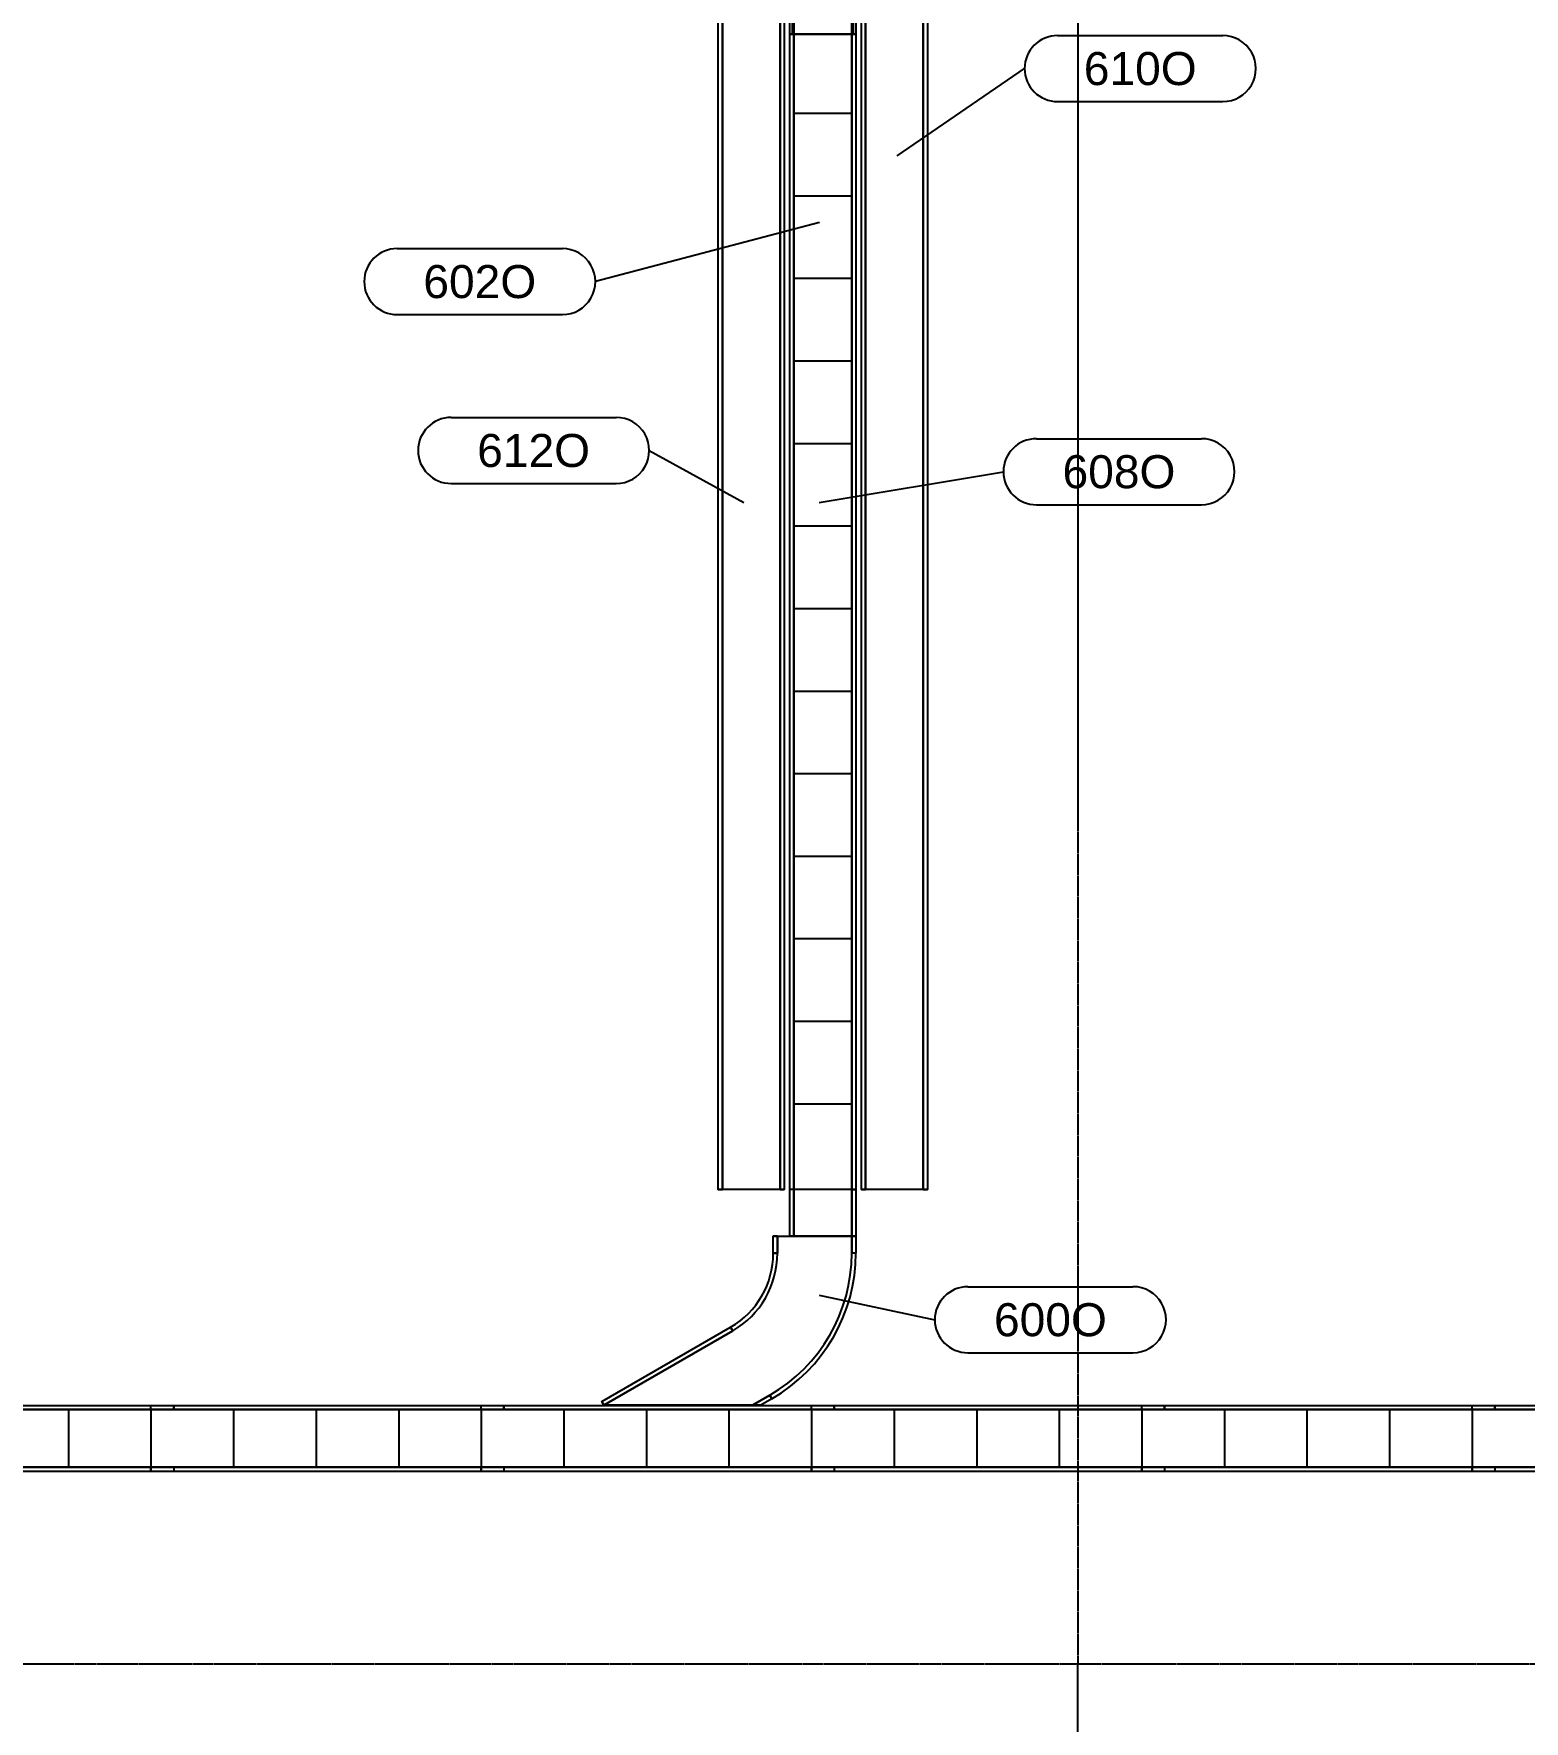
# Model space of a CAD drawing. Header units: inches. Extents: x -21257 to 11444, y 0 to 8704.
# Drawn here: x 8380 to 8921, y 503 to 1116 of the extents above; entities that cross this region are included whole.
import ezdxf
from ezdxf.enums import TextEntityAlignment as Align

# ---------------------------------------------------------------- set-up
doc = ezdxf.new("R2010")
doc.units = ezdxf.units.IN
doc.header["$MEASUREMENT"] = 0
doc.linetypes.add('CENTER2', pattern=[1.125, 0.75, -0.125, 0.125, -0.125])
for name, color, linetype in [('500-CONV-LAYOUT', 4, 'Continuous'), ('500-CONV-LAYOUT-LOWER', 4, 'Continuous'), ('600-CONV-LAYOUT', 3, 'Continuous'), ('600-CONV-LAYOUT-LOWER', 3, 'Continuous'), ('600-CONV-NUMBERS', 3, 'Continuous'), ('Bldg_Cline', 8, 'CENTER2'), ('Bldg_Colnum', 8, 'Continuous')]:
    doc.layers.add(name, color=color, linetype=linetype)
doc.styles.get("Standard").update_dxf_attribs({"font": 'helvl.shx'})

# ---------------------------------------------------------------- blocks, each defined once
blk = doc.blocks.new('Promise-US15-100330-00-10-003 Bldg Colums')
at = {"layer": 'Bldg_Cline'}
for p, q in [((7831, 7192), (7831, 8)), ((6031, 8), (10035, 8))]:
    blk.add_line(p, q, dxfattribs=at)
at = {"layer": 'Bldg_Colnum'}
blk.add_line((7831, -354.99), (7831, 8), dxfattribs=at)
blk = doc.blocks.new('DCBLOCK')
at = {"linetype": 'Continuous'}
for p, q in [((-0.625, 0), (0, 0)), ((-0.625, -0.25), (0, -0.25))]:
    blk.add_line(p, q, dxfattribs=at)
for centre, start, end in [((-0.625, -0.125), 89.99998, 269.99994), ((0, -0.125), 269.99994, 89.99998)]:
    blk.add_arc(centre, 0.125, start, end)
blk.add_attdef('FORTNAITEM', text='', height=0.125).set_placement((-0.3125, -0.125), align=Align.MIDDLE_CENTER)
at = {"flags": 1}
blk.add_attdef('SERIALNUM', (-0.625, -0.3437), '', height=0.125, dxfattribs=at)
blk = doc.blocks.new('Promise-US15-100330-00-20-408 500 600 Series')
at = {"layer": '500-CONV-LAYOUT', "linetype": 'Continuous'}
for p, q in [((-7157.72, -13955.08, 270), (-7157.72, -13976.08, 270)), ((-7127.72, -13955.08, 263.5), (-7127.72, -13953.58, 263.5)), ((-7127.72, -13955.08, 270), (-7127.72, -13953.58, 270)), ((-7127.72, -13955.08, 270), (-7127.72, -13976.08, 270)), ((-7127.72, -13955.08, 270), (-7127.72, -13955.08, 263.5)), ((-7097.72, -13955.08, 270), (-7097.72, -13976.08, 270)), ((-7067.72, -13955.08, 270), (-7067.72, -13976.08, 270)), ((-7037.72, -13955.08, 270), (-7037.72, -13976.08, 270)), ((-7007.72, -13955.08, 263.5), (-7007.72, -13953.58, 263.5)), ((-7007.72, -13955.08, 270), (-7007.72, -13953.58, 270)), ((-7007.72, -13955.08, 270), (-7007.72, -13976.08, 270)), ((-7007.72, -13955.08, 270), (-7007.72, -13955.08, 263.5)), ((-6977.72, -13955.08, 270), (-6977.72, -13976.08, 270)), ((-6947.72, -13955.08, 270), (-6947.72, -13976.08, 270)), ((-6917.72, -13955.08, 270), (-6917.72, -13976.08, 270)), ((-6887.72, -13955.08, 263.5), (-6887.72, -13953.58, 263.5)), ((-6887.72, -13955.08, 270), (-6887.72, -13953.58, 270)), ((-6887.72, -13955.08, 270), (-6887.72, -13976.08, 270)), ((-6887.72, -13955.08, 270), (-6887.72, -13955.08, 263.5)), ((-6857.72, -13955.08, 270), (-6857.72, -13976.08, 270)), ((-6827.72, -13955.08, 270), (-6827.72, -13976.08, 270)), ((-6797.72, -13955.08, 270), (-6797.72, -13976.08, 270)), ((-6767.72, -13955.08, 263.5), (-6767.72, -13953.58, 263.5)), ((-6767.72, -13955.08, 270), (-6767.72, -13953.58, 270)), ((-6767.72, -13955.08, 270), (-6767.72, -13976.08, 270)), ((-6767.72, -13955.08, 270), (-6767.72, -13955.08, 263.5)), ((-6737.72, -13955.08, 270), (-6737.72, -13976.08, 270)), ((-6707.72, -13955.08, 270), (-6707.72, -13976.08, 270)), ((-6677.72, -13955.08, 270), (-6677.72, -13976.08, 270)), ((-6647.72, -13955.08, 263.5), (-6647.72, -13953.58, 263.5)), ((-6647.72, -13955.08, 270), (-6647.72, -13953.58, 270)), ((-6647.72, -13955.08, 270), (-6647.72, -13976.08, 270)), ((-6647.72, -13955.08, 270), (-6647.72, -13955.08, 263.5)), ((-7127.72, -13976.08, 263.5), (-7127.72, -13977.58, 263.5)), ((-7127.72, -13976.08, 270), (-7127.72, -13976.08, 263.5)), ((-7127.72, -13977.58, 270), (-7127.72, -13976.08, 270)), ((-7007.72, -13976.08, 263.5), (-7007.72, -13977.58, 263.5)), ((-7007.72, -13976.08, 270), (-7007.72, -13976.08, 263.5)), ((-7007.72, -13977.58, 270), (-7007.72, -13976.08, 270)), ((-6887.72, -13976.08, 263.5), (-6887.72, -13977.58, 263.5)), ((-6887.72, -13976.08, 270), (-6887.72, -13976.08, 263.5)), ((-6887.72, -13977.58, 270), (-6887.72, -13976.08, 270)), ((-6767.72, -13976.08, 263.5), (-6767.72, -13977.58, 263.5)), ((-6767.72, -13976.08, 270), (-6767.72, -13976.08, 263.5)), ((-6767.72, -13977.58, 270), (-6767.72, -13976.08, 270)), ((-6647.72, -13976.08, 263.5), (-6647.72, -13977.58, 263.5)), ((-6647.72, -13976.08, 270), (-6647.72, -13976.08, 263.5)), ((-6647.72, -13977.58, 270), (-6647.72, -13976.08, 270))]:
    blk.add_line(p, q, dxfattribs=at)
at = {"layer": '500-CONV-LAYOUT'}
for points in [[(-6287.72, -13955.08, 263.5), (-7727.72, -13955.08, 263.5), (-7727.72, -13953.58, 263.5), (-6287.72, -13953.58, 263.5)], [(-6287.72, -13955.08, 270), (-7727.72, -13955.08, 270), (-7727.72, -13953.58, 270), (-6287.72, -13953.58, 270)], [(-6287.72, -13976.08, 270), (-7727.72, -13976.08, 270), (-7727.72, -13955.08, 270), (-6287.72, -13955.08, 270)], [(-6287.72, -13955.08, 270), (-7727.72, -13955.08, 270), (-7727.72, -13955.08, 263.5), (-6287.72, -13955.08, 263.5)], [(-6287.72, -13976.08, 270), (-7727.72, -13976.08, 270), (-7727.72, -13976.08, 263.5), (-6287.72, -13976.08, 263.5)], [(-6287.72, -13977.58, 263.5), (-7727.72, -13977.58, 263.5), (-7727.72, -13976.08, 263.5), (-6287.72, -13976.08, 263.5)], [(-6287.72, -13977.58, 270), (-7727.72, -13977.58, 270), (-7727.72, -13976.08, 270), (-6287.72, -13976.08, 270)]]:
    blk.add_3dface(points, dxfattribs=at)
at = {"layer": '500-CONV-LAYOUT-LOWER'}
for p, q in [((-7119.47, -13955.06, 215.5), (-7119.47, -13953.56, 215.5)), ((-7119.47, -13953.56, 222), (-7119.47, -13955.06, 222)), ((-7119.47, -13955.06, 222), (-7119.47, -13955.06, 215.5)), ((-6999.47, -13955.06, 215.5), (-6999.47, -13953.56, 215.5)), ((-6999.47, -13953.56, 222), (-6999.47, -13955.06, 222)), ((-6999.47, -13955.06, 222), (-6999.47, -13955.06, 215.5)), ((-6879.47, -13955.06, 215.5), (-6879.47, -13953.56, 215.5)), ((-6879.47, -13953.56, 222), (-6879.47, -13955.06, 222)), ((-6879.47, -13955.06, 222), (-6879.47, -13955.06, 215.5)), ((-6759.47, -13955.06, 215.5), (-6759.47, -13953.56, 215.5)), ((-6759.47, -13953.56, 222), (-6759.47, -13955.06, 222)), ((-6759.47, -13955.06, 222), (-6759.47, -13955.06, 215.5)), ((-6639.47, -13955.06, 215.5), (-6639.47, -13953.56, 215.5)), ((-6639.47, -13953.56, 222), (-6639.47, -13955.06, 222)), ((-6639.47, -13955.06, 222), (-6639.47, -13955.06, 215.5)), ((-7119.47, -13976.06, 215.5), (-7119.47, -13977.56, 215.5)), ((-7119.47, -13976.06, 222), (-7119.47, -13976.06, 215.5)), ((-7119.47, -13976.06, 222), (-7119.47, -13977.56, 222)), ((-6999.47, -13976.06, 215.5), (-6999.47, -13977.56, 215.5)), ((-6999.47, -13976.06, 222), (-6999.47, -13976.06, 215.5)), ((-6999.47, -13976.06, 222), (-6999.47, -13977.56, 222)), ((-6879.47, -13976.06, 215.5), (-6879.47, -13977.56, 215.5)), ((-6879.47, -13976.06, 222), (-6879.47, -13976.06, 215.5)), ((-6879.47, -13976.06, 222), (-6879.47, -13977.56, 222)), ((-6759.47, -13976.06, 215.5), (-6759.47, -13977.56, 215.5)), ((-6759.47, -13976.06, 222), (-6759.47, -13976.06, 215.5)), ((-6759.47, -13976.06, 222), (-6759.47, -13977.56, 222)), ((-6639.47, -13976.06, 215.5), (-6639.47, -13977.56, 215.5)), ((-6639.47, -13976.06, 222), (-6639.47, -13976.06, 215.5)), ((-6639.47, -13976.06, 222), (-6639.47, -13977.56, 222))]:
    blk.add_line(p, q, dxfattribs=at)
for points in [[(-7599.47, -13953.56, 215.5), (-6279.47, -13953.56, 215.5), (-6279.47, -13955.06, 215.5), (-7599.47, -13955.06, 215.5)], [(-7599.47, -13953.56, 222), (-6279.47, -13953.56, 222), (-6279.47, -13955.06, 222), (-7599.47, -13955.06, 222)], [(-7599.47, -13955.06, 222), (-6279.47, -13955.06, 222), (-6279.47, -13976.06, 222), (-7599.47, -13976.06, 222)], [(-7599.47, -13955.06, 222), (-6279.47, -13955.06, 222), (-6279.47, -13955.06, 215.5), (-7599.47, -13955.06, 215.5)], [(-7599.47, -13976.06, 222), (-6279.47, -13976.06, 222), (-6279.47, -13976.06, 215.5), (-7599.47, -13976.06, 215.5)], [(-7599.47, -13976.06, 215.5), (-6279.47, -13976.06, 215.5), (-6279.47, -13977.56, 215.5), (-7599.47, -13977.56, 215.5)], [(-7599.47, -13976.06, 222), (-6279.47, -13976.06, 222), (-6279.47, -13977.56, 222), (-7599.47, -13977.56, 222)]]:
    blk.add_3dface(points, dxfattribs=at)
at = {"layer": '600-CONV-LAYOUT', "linetype": 'Continuous'}
for p, q in [((-6873.12, -13484.05, 222), (-6894.12, -13484.05, 222)), ((-6873.12, -13514.05, 222), (-6894.12, -13514.05, 222)), ((-6873.12, -13544.05, 222), (-6894.12, -13544.05, 222)), ((-6873.12, -13574.05, 222), (-6894.12, -13574.05, 222)), ((-6873.12, -13604.05, 222), (-6894.12, -13604.05, 222)), ((-6873.12, -13634.05, 222), (-6894.12, -13634.05, 222)), ((-6873.12, -13664.05, 222), (-6894.12, -13664.05, 222)), ((-6873.12, -13694.05, 222), (-6894.12, -13694.05, 222)), ((-6873.12, -13724.05, 222), (-6894.12, -13724.05, 222)), ((-6873.12, -13754.05, 222), (-6894.12, -13754.05, 222)), ((-6873.12, -13784.05, 222), (-6894.12, -13784.05, 222)), ((-6873.12, -13814.05, 222), (-6894.12, -13814.05, 222)), ((-6873.12, -13844.05, 222), (-6894.12, -13844.05, 222)), ((-6894.12, -13892.05, 215.5), (-6895.62, -13892.05, 215.5)), ((-6895.62, -13892.05, 222), (-6894.12, -13892.05, 222)), ((-6873.12, -13892.05, 222), (-6894.12, -13892.05, 222)), ((-6894.12, -13892.05, 222), (-6894.12, -13892.05, 215.5)), ((-6873.12, -13892.05, 215.5), (-6871.62, -13892.05, 215.5)), ((-6873.12, -13892.05, 222), (-6873.12, -13892.05, 215.5)), ((-6873.12, -13892.05, 222), (-6871.62, -13892.05, 222))]:
    blk.add_line(p, q, dxfattribs=at)
at = {"layer": '600-CONV-LAYOUT'}
for p, q in [((-6900.12, -13892.05, 23.5), (-6901.62, -13892.05, 23.5)), ((-6900.12, -13892.05, 30), (-6901.62, -13892.05, 30)), ((-6900.12, -13892.05, 30), (-6900.12, -13892.05, 23.5)), ((-6873.12, -13892.05, 23.5), (-6871.62, -13892.05, 23.5)), ((-6873.12, -13892.05, 30), (-6873.12, -13892.05, 23.5)), ((-6871.62, -13892.05, 30), (-6873.12, -13892.05, 30)), ((-6900.12, -13898.3, 23.5), (-6901.62, -13898.3, 23.5)), ((-6901.62, -13898.3, 30), (-6900.12, -13898.3, 30)), ((-6900.12, -13898.3, 30), (-6900.12, -13898.3, 23.5)), ((-6871.62, -13898.3, 23.5), (-6873.12, -13898.3, 23.5)), ((-6873.12, -13898.3, 23.5), (-6873.12, -13898.3, 30)), ((-6871.62, -13898.3, 30), (-6873.12, -13898.3, 30))]:
    blk.add_line(p, q, dxfattribs=at)
at = {"layer": '600-CONV-LAYOUT', "elevation": 23.5}
blk.add_lwpolyline([(-6900.12, -13892.05), (-6873.12, -13892.05)], dxfattribs=at)
at = {"layer": '600-CONV-LAYOUT'}
for centre, radius in [((-6932.62, -13898.3, 23.5), 31), ((-6932.62, -13898.3, 30), 31), ((-6932.62, -13898.3, 23.5), 32.5), ((-6932.62, -13898.3, 30), 32.5), ((-6932.62, -13898.3, 23.5), 59.5), ((-6932.62, -13898.3, 30), 59.5), ((-6932.62, -13898.3, 23.5), 61), ((-6932.62, -13898.3, 30), 61)]:
    blk.add_arc(centre, radius, 300, 0, dxfattribs=at)
for points in [[(-6895.62, -13892.05, 215.5), (-6895.62, -13334.05, 215.5), (-6894.12, -13334.05, 215.5), (-6894.12, -13892.05, 215.5)], [(-6895.62, -13892.05, 222), (-6895.62, -13334.05, 222), (-6894.12, -13334.05, 222), (-6894.12, -13892.05, 222)], [(-6894.12, -13892.05, 222), (-6894.12, -13334.05, 222), (-6873.12, -13334.05, 222), (-6873.12, -13892.05, 222)], [(-6894.12, -13892.05, 222), (-6894.12, -13334.05, 222), (-6894.12, -13334.05, 215.5), (-6894.12, -13892.05, 215.5)], [(-6873.12, -13892.05, 222), (-6873.12, -13334.05, 222), (-6873.12, -13334.05, 215.5), (-6873.12, -13892.05, 215.5)], [(-6873.12, -13892.05, 215.5), (-6873.12, -13334.05, 215.5), (-6871.62, -13334.05, 215.5), (-6871.62, -13892.05, 215.5)], [(-6873.12, -13892.05, 222), (-6873.12, -13334.05, 222), (-6871.62, -13334.05, 222), (-6871.62, -13892.05, 222)], [(-6900.12, -13892.05, 23.5), (-6900.12, -13898.3, 23.5), (-6901.62, -13898.3, 23.5), (-6901.62, -13892.05, 23.5)], [(-6900.12, -13892.05, 30), (-6900.12, -13898.3, 30), (-6901.62, -13898.3, 30), (-6901.62, -13892.05, 30)], [(-6900.12, -13892.05, 30), (-6900.12, -13898.3, 30), (-6900.12, -13898.3, 23.5), (-6900.12, -13892.05, 23.5)], [(-6873.12, -13892.05, 30), (-6873.12, -13898.3, 30), (-6873.12, -13898.3, 23.5), (-6873.12, -13892.05, 23.5)], [(-6871.62, -13892.05, 23.5), (-6871.62, -13898.3, 23.5), (-6873.12, -13898.3, 23.5), (-6873.12, -13892.05, 23.5)], [(-6871.62, -13892.05, 30), (-6871.62, -13898.3, 30), (-6873.12, -13898.3, 30), (-6873.12, -13892.05, 30)], [(-6916.37, -13926.45, 23.5), (-6963.13, -13953.45, 23.5), (-6963.88, -13952.15, 23.5), (-6917.12, -13925.15, 23.5)], [(-6916.37, -13926.45, 30), (-6963.13, -13953.45, 30), (-6963.88, -13952.15, 30), (-6917.12, -13925.15, 30)], [(-6916.37, -13926.45, 30), (-6963.13, -13953.45, 30), (-6963.13, -13953.45, 23.5), (-6916.37, -13926.45, 23.5)], [(-6917.12, -13925.15, 30), (-6916.37, -13926.45, 30), (-6916.37, -13926.45, 23.5), (-6917.12, -13925.15, 23.5)], [(-6963.88, -13952.15, 30), (-6963.13, -13953.45, 30), (-6963.13, -13953.45, 23.5), (-6963.88, -13952.15, 23.5)], [(-6902.87, -13949.83, 30), (-6909.13, -13953.45, 30), (-6909.13, -13953.45, 23.5), (-6902.87, -13949.83, 23.5)], [(-6902.12, -13951.13, 23.5), (-6906.13, -13953.45, 23.5), (-6909.13, -13953.45, 23.5), (-6902.87, -13949.83, 23.5)], [(-6902.12, -13951.13, 30), (-6906.13, -13953.45, 30), (-6909.13, -13953.45, 30), (-6902.87, -13949.83, 30)], [(-6902.12, -13951.13, 30), (-6902.12, -13951.13, 23.5), (-6902.87, -13949.83, 23.5), (-6902.87, -13949.83, 30)], [(-6909.13, -13953.45, 30), (-6909.13, -13953.45, 23.5), (-6963.13, -13953.45, 23.5), (-6963.13, -13953.45, 30)], [(-6906.13, -13953.45, 30), (-6906.13, -13953.45, 23.5), (-6909.13, -13953.45, 23.5), (-6909.13, -13953.45, 30)]]:
    blk.add_3dface(points, dxfattribs=at)
at = {"layer": '600-CONV-LAYOUT-LOWER'}
for points in [[(-6920.12, -13335.14, 26.5), (-6920.12, -13875.14, 26.5), (-6921.62, -13875.14, 26.5), (-6921.62, -13335.14, 26.5)], [(-6920.12, -13335.14, 30), (-6920.12, -13875.14, 30), (-6921.62, -13875.14, 30), (-6921.62, -13335.14, 30)], [(-6899.12, -13335.14, 30), (-6899.12, -13875.14, 30), (-6920.12, -13875.14, 30), (-6920.12, -13335.14, 30)], [(-6920.12, -13335.14, 30), (-6920.12, -13875.14, 30), (-6920.12, -13875.14, 26.5), (-6920.12, -13335.14, 26.5)], [(-6899.12, -13335.14, 30), (-6899.12, -13875.14, 30), (-6899.12, -13875.14, 26.5), (-6899.12, -13335.14, 26.5)], [(-6897.62, -13335.14, 26.5), (-6897.62, -13875.14, 26.5), (-6899.12, -13875.14, 26.5), (-6899.12, -13335.14, 26.5)], [(-6897.62, -13335.14, 30), (-6897.62, -13875.14, 30), (-6899.12, -13875.14, 30), (-6899.12, -13335.14, 30)], [(-6894.62, -13335.76, 42), (-6894.62, -13455.16, 30), (-6895.62, -13455.16, 30), (-6895.62, -13335.76, 42)], [(-6894.62, -13335.76, 42), (-6894.62, -13455.16, 30), (-6894.62, -13454.91, 27.51), (-6894.62, -13335.51, 39.51)], [(-6872.62, -13335.76, 42), (-6872.62, -13455.16, 30), (-6894.62, -13455.16, 30), (-6894.62, -13335.76, 42)], [(-6872.62, -13335.76, 42), (-6872.62, -13455.16, 30), (-6872.62, -13454.91, 27.51), (-6872.62, -13335.51, 39.51)], [(-6871.62, -13335.76, 42), (-6871.62, -13455.16, 30), (-6872.62, -13455.16, 30), (-6872.62, -13335.76, 42)], [(-6868.12, -13335.07, 26.5), (-6868.12, -13875.07, 26.5), (-6869.62, -13875.07, 26.5), (-6869.62, -13335.07, 26.5)], [(-6868.12, -13335.07, 30), (-6868.12, -13875.07, 30), (-6869.62, -13875.07, 30), (-6869.62, -13335.07, 30)], [(-6847.12, -13335.07, 30), (-6847.12, -13875.07, 30), (-6868.12, -13875.07, 30), (-6868.12, -13335.07, 30)], [(-6868.12, -13335.07, 30), (-6868.12, -13875.07, 30), (-6868.12, -13875.07, 26.5), (-6868.12, -13335.07, 26.5)], [(-6847.12, -13335.07, 30), (-6847.12, -13875.07, 30), (-6847.12, -13875.07, 26.5), (-6847.12, -13335.07, 26.5)], [(-6845.62, -13335.07, 26.5), (-6845.62, -13875.07, 26.5), (-6847.12, -13875.07, 26.5), (-6847.12, -13335.07, 26.5)], [(-6845.62, -13335.07, 30), (-6845.62, -13875.07, 30), (-6847.12, -13875.07, 30), (-6847.12, -13335.07, 30)], [(-6894.12, -13455.16, 26.5), (-6894.12, -13875.16, 26.5), (-6895.62, -13875.16, 26.5), (-6895.62, -13455.16, 26.5)], [(-6894.12, -13455.16, 30), (-6894.12, -13875.16, 30), (-6895.62, -13875.16, 30), (-6895.62, -13455.16, 30)], [(-6873.12, -13455.16, 30), (-6873.12, -13875.16, 30), (-6894.12, -13875.16, 30), (-6894.12, -13455.16, 30)], [(-6894.12, -13455.16, 30), (-6894.12, -13875.16, 30), (-6894.12, -13875.16, 26.5), (-6894.12, -13455.16, 26.5)], [(-6873.12, -13455.16, 30), (-6873.12, -13875.16, 30), (-6873.12, -13875.16, 26.5), (-6873.12, -13455.16, 26.5)], [(-6871.62, -13455.16, 26.5), (-6871.62, -13875.16, 26.5), (-6873.12, -13875.16, 26.5), (-6873.12, -13455.16, 26.5)], [(-6871.62, -13455.16, 30), (-6871.62, -13875.16, 30), (-6873.12, -13875.16, 30), (-6873.12, -13455.16, 30)], [(-6921.62, -13875.14, 30), (-6920.12, -13875.14, 30), (-6920.12, -13875.14, 26.5), (-6921.62, -13875.14, 26.5)], [(-6897.62, -13875.14, 30), (-6897.62, -13875.14, 26.5), (-6899.12, -13875.14, 26.5), (-6899.12, -13875.14, 30)], [(-6871.62, -13875.16, 30), (-6871.62, -13875.16, 26.5), (-6873.12, -13875.16, 26.5), (-6873.12, -13875.16, 30)], [(-6869.62, -13875.07, 30), (-6868.12, -13875.07, 30), (-6868.12, -13875.07, 26.5), (-6869.62, -13875.07, 26.5)], [(-6845.62, -13875.07, 30), (-6845.62, -13875.07, 26.5), (-6847.12, -13875.07, 26.5), (-6847.12, -13875.07, 30)]]:
    blk.add_3dface(points, dxfattribs=at)
at = {"layer": '600-CONV-NUMBERS', "linetype": 'Continuous'}
for p, q in [((-6856.64, -13499.39, 30), (-6810.3, -13467.69, 360)), ((-6884.8, -13523.69, 222), (-6966.26, -13545.11, 360)), ((-6946.69, -13606.5, 360), (-6912.38, -13625.35, 360)), ((-6884.94, -13625.35, 30), (-6818.02, -13614.21, 360)), ((-6885.01, -13913.53, 30), (-6842.93, -13922.43, 360))]:
    blk.add_line(p, q, dxfattribs=at)
at = {"layer": '600-CONV-NUMBERS', "xscale": 96, "yscale": 96, "zscale": 96}
for p, values in [((-6738.3, -13455.69, 360), {'FORTNAITEM': '610O'}), ((-6978.26, -13533.11, 360), {'FORTNAITEM': '602O'}), ((-6958.69, -13594.5, 360), {'FORTNAITEM': '612O'}), ((-6746.02, -13602.21, 360), {'FORTNAITEM': '608O'}), ((-6770.93, -13910.43, 360), {'FORTNAITEM': '600O'})]:
    blk.add_blockref('DCBLOCK', p, dxfattribs=at).add_auto_attribs(values)

msp = doc.modelspace()

# ---------------------------------------------------------------- block references
for name, p in [('Promise-US15-100330-00-10-003 Bldg Colums', (928.05, 515.51)), ('Promise-US15-100330-00-20-408 500 600 Series', (15549.99, 14571.05))]:
    msp.add_blockref(name, p)

doc.saveas('drawing.dxf')
